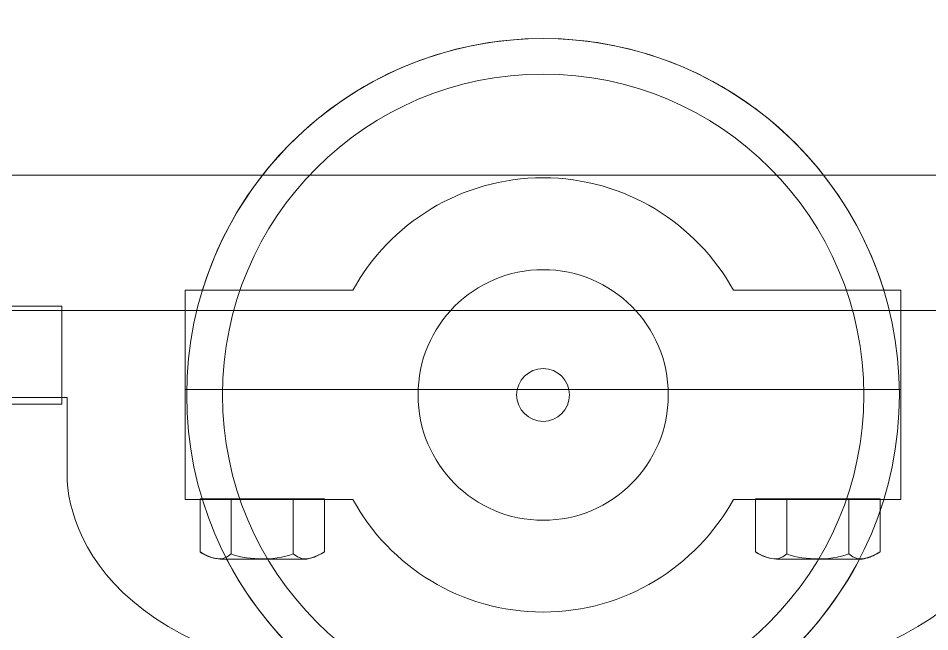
# Model space of a CAD drawing. Header units: millimetres. Extents: x -4490 to 177070, y -6118 to 72944.
# Drawn here: x 105355.8 to 105626.3, y 25572.1 to 25754.1 of the extents above; entities that cross this region are included whole.
import ezdxf

# ---------------------------------------------------------------- set-up
doc = ezdxf.new("R2010")
doc.units = ezdxf.units.MM
doc.layers.add('хендай', color=7, linetype='Continuous')

# ---------------------------------------------------------------- blocks, each defined once
blk = doc.blocks.new('A$C6EB5392D')
at = {"lineweight": 9}
for points, knots in [([(-1601.54, 533.46), (-1601.54, 533.46), (1608.67, 533.46), (1608.67, 533.46), (1608.67, 533.46), (1608.67, 533.46), (1608.67, 279.38), (1608.67, 279.38), (1608.67, 279.38), (1608.67, 279.38), (-1601.54, 279.38), (-1601.54, 279.38), (-1601.54, 279.38), (-1601.54, 279.38), (-1601.54, 533.46), (-1601.54, 533.46)], [0, 0, 0, 0, 0.25, 0.25, 0.25, 0.25, 0.5, 0.5, 0.5, 0.5, 0.75, 0.75, 0.75, 0.75, 1, 1, 1, 1]), ([(-535.93, 193.49), (-535.93, 193.49), (-535.93, 179.61), (-535.93, 179.61), (-535.93, 179.61), (-536.71, 179.03), (-537.65, 178.55), (-538.64, 178.24), (-538.64, 178.24), (-539.22, 178.03), (-539.86, 177.89), (-540.48, 177.83), (-540.48, 177.83), (-540.85, 177.77), (-541.21, 177.72), (-541.48, 177.72), (-541.48, 177.72), (-541.48, 177.72), (-542.99, 177.72), (-542.99, 177.72), (-542.99, 177.72), (-558.71, 147.45), (-590.34, 126.76), (-626.84, 126.76), (-626.84, 126.76), (-663.31, 126.76), (-694.93, 147.45), (-710.65, 177.72), (-710.65, 177.72), (-710.65, 177.72), (-711.32, 177.72), (-711.32, 177.72), (-711.32, 177.72), (-712.85, 177.89), (-714.05, 178.45), (-715.05, 179.03), (-715.05, 179.03), (-715.42, 179.24), (-715.77, 179.45), (-716.1, 179.61), (-716.1, 179.61), (-716.1, 179.61), (-716.1, 190.34), (-716.1, 190.34), (-716.1, 190.34), (-716.41, 191.4), (-716.77, 192.44), (-717.1, 193.49), (-717.1, 193.49), (-717.1, 193.49), (-721.64, 193.49), (-721.64, 193.49), (-721.64, 193.49), (-721.64, 193.49), (-721.64, 248.9), (-721.64, 248.9), (-721.64, 248.9), (-721.64, 248.9), (-717.1, 248.9), (-717.1, 248.9), (-717.1, 248.9), (-705.25, 287.5), (-669.32, 315.57), (-626.84, 315.57), (-626.84, 315.57), (-584.32, 315.57), (-548.4, 287.5), (-536.55, 248.9), (-536.55, 248.9), (-536.55, 248.9), (-531.99, 248.9), (-531.99, 248.9), (-531.99, 248.9), (-531.99, 248.9), (-531.99, 193.49), (-531.99, 193.49), (-531.99, 193.49), (-531.99, 193.49), (-535.93, 193.49), (-535.93, 193.49)], [0, 0, 0, 0, 0.05, 0.05, 0.05, 0.05, 0.1, 0.1, 0.1, 0.1, 0.15, 0.15, 0.15, 0.15, 0.2, 0.2, 0.2, 0.2, 0.25, 0.25, 0.25, 0.25, 0.3, 0.3, 0.3, 0.3, 0.35, 0.35, 0.35, 0.35, 0.4, 0.4, 0.4, 0.4, 0.45, 0.45, 0.45, 0.45, 0.5, 0.5, 0.5, 0.5, 0.55, 0.55, 0.55, 0.55, 0.6, 0.6, 0.6, 0.6, 0.65, 0.65, 0.65, 0.65, 0.7, 0.7, 0.7, 0.7, 0.75, 0.75, 0.75, 0.75, 0.8, 0.8, 0.8, 0.8, 0.85, 0.85, 0.85, 0.85, 0.9, 0.9, 0.9, 0.9, 0.95, 0.95, 0.95, 0.95, 1, 1, 1, 1]), ([(-535.93, 193.49), (-535.93, 193.49), (-535.93, 179.61), (-535.93, 179.61), (-535.93, 179.61), (-536.71, 179.03), (-537.65, 178.55), (-538.64, 178.24), (-538.64, 178.24), (-539.22, 178.03), (-539.86, 177.89), (-540.48, 177.83), (-540.48, 177.83), (-540.85, 177.77), (-541.21, 177.72), (-541.48, 177.72), (-541.48, 177.72), (-541.48, 177.72), (-542.99, 177.72), (-542.99, 177.72), (-542.99, 177.72), (-558.71, 147.45), (-590.34, 126.76), (-626.84, 126.76), (-626.84, 126.76), (-663.31, 126.76), (-694.93, 147.45), (-710.65, 177.72), (-710.65, 177.72), (-710.65, 177.72), (-711.32, 177.72), (-711.32, 177.72), (-711.32, 177.72), (-712.85, 177.89), (-714.05, 178.45), (-715.05, 179.03), (-715.05, 179.03), (-715.42, 179.24), (-715.77, 179.45), (-716.1, 179.61), (-716.1, 179.61), (-716.1, 179.61), (-716.1, 190.34), (-716.1, 190.34), (-716.1, 190.34), (-716.41, 191.4), (-716.77, 192.44), (-717.1, 193.49), (-717.1, 193.49), (-717.1, 193.49), (-721.64, 193.49), (-721.64, 193.49), (-721.64, 193.49), (-721.64, 193.49), (-721.64, 248.9), (-721.64, 248.9), (-721.64, 248.9), (-721.64, 248.9), (-717.1, 248.9), (-717.1, 248.9), (-717.1, 248.9), (-705.25, 287.5), (-669.32, 315.57), (-626.84, 315.57), (-626.84, 315.57), (-584.32, 315.57), (-548.4, 287.5), (-536.55, 248.9), (-536.55, 248.9), (-536.55, 248.9), (-531.99, 248.9), (-531.99, 248.9), (-531.99, 248.9), (-531.99, 248.9), (-531.99, 193.49), (-531.99, 193.49), (-531.99, 193.49), (-531.99, 193.49), (-535.93, 193.49), (-535.93, 193.49)], [0, 0, 0, 0, 0.05, 0.05, 0.05, 0.05, 0.1, 0.1, 0.1, 0.1, 0.15, 0.15, 0.15, 0.15, 0.2, 0.2, 0.2, 0.2, 0.25, 0.25, 0.25, 0.25, 0.3, 0.3, 0.3, 0.3, 0.35, 0.35, 0.35, 0.35, 0.4, 0.4, 0.4, 0.4, 0.45, 0.45, 0.45, 0.45, 0.5, 0.5, 0.5, 0.5, 0.55, 0.55, 0.55, 0.55, 0.6, 0.6, 0.6, 0.6, 0.65, 0.65, 0.65, 0.65, 0.7, 0.7, 0.7, 0.7, 0.75, 0.75, 0.75, 0.75, 0.8, 0.8, 0.8, 0.8, 0.85, 0.85, 0.85, 0.85, 0.9, 0.9, 0.9, 0.9, 0.95, 0.95, 0.95, 0.95, 1, 1, 1, 1]), ([(-532.42, 221.19), (-532.42, 273.3), (-574.67, 315.57), (-626.84, 315.57), (-626.84, 315.57), (-678.96, 315.57), (-721.22, 273.3), (-721.22, 221.19), (-721.22, 221.19), (-721.22, 169.02), (-678.96, 126.76), (-626.84, 126.76), (-626.84, 126.76), (-574.67, 126.76), (-532.42, 169.02), (-532.42, 221.19)], [0, 0, 0, 0, 0.25, 0.25, 0.25, 0.25, 0.5, 0.5, 0.5, 0.5, 0.75, 0.75, 0.75, 0.75, 1, 1, 1, 1]), ([(-541.89, 221.19), (-541.89, 268.12), (-579.91, 306.14), (-626.84, 306.14), (-626.84, 306.14), (-673.77, 306.14), (-711.8, 268.12), (-711.8, 221.19), (-711.8, 221.19), (-711.8, 174.26), (-673.77, 136.24), (-626.84, 136.24), (-626.84, 136.24), (-579.91, 136.24), (-541.89, 174.26), (-541.89, 221.19)], [0, 0, 0, 0, 0.25, 0.25, 0.25, 0.25, 0.5, 0.5, 0.5, 0.5, 0.75, 0.75, 0.75, 0.75, 1, 1, 1, 1]), ([(-1601.54, 279.38), (-1601.54, 279.38), (1608.67, 279.38), (1608.67, 279.38), (1608.67, 279.38), (1608.67, 279.38), (1608.67, 243.55), (1608.67, 243.55), (1608.67, 243.55), (1608.67, 243.55), (-1601.54, 243.55), (-1601.54, 243.55), (-1601.54, 243.55), (-1601.54, 243.55), (-1601.54, 279.38), (-1601.54, 279.38)], [0, 0, 0, 0, 0.25, 0.25, 0.25, 0.25, 0.5, 0.5, 0.5, 0.5, 0.75, 0.75, 0.75, 0.75, 1, 1, 1, 1]), ([(-1601.54, 279.38), (-1601.54, 279.38), (1608.67, 279.38), (1608.67, 279.38), (1608.67, 279.38), (1608.67, 279.38), (1608.67, 243.55), (1608.67, 243.55), (1608.67, 243.55), (1608.67, 243.55), (-1601.54, 243.55), (-1601.54, 243.55), (-1601.54, 243.55), (-1601.54, 243.55), (-1601.54, 279.38), (-1601.54, 279.38)], [0, 0, 0, 0, 0.25, 0.25, 0.25, 0.25, 0.5, 0.5, 0.5, 0.5, 0.75, 0.75, 0.75, 0.75, 1, 1, 1, 1]), ([(-721.64, 222.66), (-721.64, 222.66), (-721.64, 248.9), (-721.64, 248.9), (-721.64, 248.9), (-721.64, 248.9), (-677.23, 248.9), (-677.23, 248.9), (-677.23, 248.9), (-667.43, 266.65), (-648.53, 278.69), (-626.84, 278.69), (-626.84, 278.69), (-605.11, 278.69), (-586.21, 266.65), (-576.41, 248.9), (-576.41, 248.9), (-576.41, 248.9), (-531.99, 248.9), (-531.99, 248.9), (-531.99, 248.9), (-531.99, 248.9), (-531.99, 222.66), (-531.99, 222.66), (-531.99, 222.66), (-531.99, 222.66), (-721.64, 222.66), (-721.64, 222.66)], [0, 0, 0, 0, 0.142857, 0.142857, 0.142857, 0.142857, 0.285714, 0.285714, 0.285714, 0.285714, 0.428571, 0.428571, 0.428571, 0.428571, 0.571429, 0.571429, 0.571429, 0.571429, 0.714286, 0.714286, 0.714286, 0.714286, 0.857143, 0.857143, 0.857143, 0.857143, 1, 1, 1, 1]), ([(-593.69, 221.19), (-593.69, 239.53), (-608.51, 254.35), (-626.84, 254.35), (-626.84, 254.35), (-645.12, 254.35), (-660, 239.53), (-660, 221.19), (-660, 221.19), (-660, 202.86), (-645.12, 187.98), (-626.84, 187.98), (-626.84, 187.98), (-608.51, 187.98), (-593.69, 202.86), (-593.69, 221.19)], [0, 0, 0, 0, 0.25, 0.25, 0.25, 0.25, 0.5, 0.5, 0.5, 0.5, 0.75, 0.75, 0.75, 0.75, 1, 1, 1, 1]), ([(-499.31, 218.73), (-499.31, 218.73), (-380.11, 218.73), (-380.11, 218.73), (-380.11, 218.73), (-380.11, 218.73), (-380.11, 244.65), (-380.11, 244.65), (-380.11, 244.65), (-380.11, 244.65), (-499.31, 244.65), (-499.31, 244.65), (-499.31, 244.65), (-499.31, 244.65), (-499.31, 218.73), (-499.31, 218.73)], [0, 0, 0, 0, 0.25, 0.25, 0.25, 0.25, 0.5, 0.5, 0.5, 0.5, 0.75, 0.75, 0.75, 0.75, 1, 1, 1, 1]), ([(-499.31, 218.73), (-499.31, 218.73), (-380.11, 218.73), (-380.11, 218.73), (-380.11, 218.73), (-380.11, 218.73), (-380.11, 244.65), (-380.11, 244.65), (-380.11, 244.65), (-380.11, 244.65), (-499.31, 244.65), (-499.31, 244.65), (-499.31, 244.65), (-499.31, 244.65), (-499.31, 218.73), (-499.31, 218.73)], [0, 0, 0, 0, 0.25, 0.25, 0.25, 0.25, 0.5, 0.5, 0.5, 0.5, 0.75, 0.75, 0.75, 0.75, 1, 1, 1, 1]), ([(-633.81, 221.19), (-633.81, 225.02), (-630.67, 228.16), (-626.84, 228.16), (-626.84, 228.16), (-622.97, 228.16), (-619.82, 225.02), (-619.82, 221.19), (-619.82, 221.19), (-619.82, 217.32), (-622.97, 214.17), (-626.84, 214.17), (-626.84, 214.17), (-630.67, 214.17), (-633.81, 217.32), (-633.81, 221.19)], [0, 0, 0, 0, 0.25, 0.25, 0.25, 0.25, 0.5, 0.5, 0.5, 0.5, 0.75, 0.75, 0.75, 0.75, 1, 1, 1, 1]), ([(-633.81, 221.19), (-633.81, 225.02), (-630.67, 228.16), (-626.84, 228.16), (-626.84, 228.16), (-622.97, 228.16), (-619.82, 225.02), (-619.82, 221.19), (-619.82, 221.19), (-619.82, 217.32), (-622.97, 214.17), (-626.84, 214.17), (-626.84, 214.17), (-630.67, 214.17), (-633.81, 217.32), (-633.81, 221.19)], [0, 0, 0, 0, 0.25, 0.25, 0.25, 0.25, 0.5, 0.5, 0.5, 0.5, 0.75, 0.75, 0.75, 0.75, 1, 1, 1, 1]), ([(-721.64, 222.66), (-721.64, 222.66), (-531.99, 222.66), (-531.99, 222.66), (-531.99, 222.66), (-531.99, 222.66), (-531.99, 193.49), (-531.99, 193.49), (-531.99, 193.49), (-531.99, 193.49), (-576.41, 193.53), (-576.41, 193.53), (-576.41, 193.53), (-586.15, 175.73), (-605.11, 163.69), (-626.84, 163.69), (-626.84, 163.69), (-648.53, 163.69), (-667.43, 175.73), (-677.23, 193.49), (-677.23, 193.49), (-677.23, 193.49), (-721.64, 193.49), (-721.64, 193.49), (-721.64, 193.49), (-721.64, 193.49), (-721.64, 222.66), (-721.64, 222.66)], [0, 0, 0, 0, 0.142857, 0.142857, 0.142857, 0.142857, 0.285714, 0.285714, 0.285714, 0.285714, 0.428571, 0.428571, 0.428571, 0.428571, 0.571429, 0.571429, 0.571429, 0.571429, 0.714286, 0.714286, 0.714286, 0.714286, 0.857143, 0.857143, 0.857143, 0.857143, 1, 1, 1, 1]), ([(-721.64, 222.66), (-721.64, 222.66), (-531.99, 222.66), (-531.99, 222.66), (-531.99, 222.66), (-531.99, 222.66), (-531.99, 193.49), (-531.99, 193.49), (-531.99, 193.49), (-531.99, 193.49), (-576.41, 193.53), (-576.41, 193.53), (-576.41, 193.53), (-586.15, 175.73), (-605.11, 163.69), (-626.84, 163.69), (-626.84, 163.69), (-648.53, 163.69), (-667.43, 175.73), (-677.23, 193.49), (-677.23, 193.49), (-677.23, 193.49), (-721.64, 193.49), (-721.64, 193.49), (-721.64, 193.49), (-721.64, 193.49), (-721.64, 222.66), (-721.64, 222.66)], [0, 0, 0, 0, 0.142857, 0.142857, 0.142857, 0.142857, 0.285714, 0.285714, 0.285714, 0.285714, 0.428571, 0.428571, 0.428571, 0.428571, 0.571429, 0.571429, 0.571429, 0.571429, 0.714286, 0.714286, 0.714286, 0.714286, 0.857143, 0.857143, 0.857143, 0.857143, 1, 1, 1, 1]), ([(-401.89, 218.73), (-401.89, 218.73), (-401.89, 113.51), (-401.89, 113.51), (-401.89, 113.51), (-424.52, 68.47), (-600.45, 66.95), (-626.84, 66.95), (-626.84, 66.95), (-648.64, 66.95), (-830.37, 70.04), (-851.17, 111.46), (-851.17, 111.46), (-851.17, 111.46), (-851.38, 218.73), (-851.38, 218.73), (-851.38, 218.73), (-851.38, 218.73), (-788.52, 218.73), (-788.52, 218.73), (-788.52, 218.73), (-788.52, 218.73), (-788.52, 220.47), (-788.52, 220.47), (-788.52, 220.47), (-788.52, 220.47), (-752.96, 220.47), (-752.96, 220.47), (-752.96, 220.47), (-752.96, 220.47), (-752.96, 200.29), (-752.96, 200.29), (-752.96, 200.29), (-752.96, 181.39), (-735.83, 142.37), (-642.3, 142.37), (-642.3, 142.37), (-642.3, 142.37), (-611.39, 142.37), (-611.39, 142.37), (-611.39, 142.37), (-517.86, 142.37), (-500.72, 181.39), (-500.72, 200.29), (-500.72, 200.29), (-500.72, 200.29), (-500.72, 220.47), (-500.72, 220.47), (-500.72, 220.47), (-500.72, 220.47), (-465.21, 220.47), (-465.21, 220.47), (-465.21, 220.47), (-465.21, 220.47), (-465.21, 218.73), (-465.21, 218.73), (-465.21, 218.73), (-465.21, 218.73), (-401.89, 218.73), (-401.89, 218.73)], [0, 0, 0, 0, 0.066667, 0.066667, 0.066667, 0.066667, 0.133333, 0.133333, 0.133333, 0.133333, 0.2, 0.2, 0.2, 0.2, 0.266667, 0.266667, 0.266667, 0.266667, 0.333333, 0.333333, 0.333333, 0.333333, 0.4, 0.4, 0.4, 0.4, 0.466667, 0.466667, 0.466667, 0.466667, 0.533333, 0.533333, 0.533333, 0.533333, 0.6, 0.6, 0.6, 0.6, 0.666667, 0.666667, 0.666667, 0.666667, 0.733333, 0.733333, 0.733333, 0.733333, 0.8, 0.8, 0.8, 0.8, 0.866667, 0.866667, 0.866667, 0.866667, 0.933333, 0.933333, 0.933333, 0.933333, 1, 1, 1, 1]), ([(-401.89, 218.73), (-401.89, 218.73), (-401.89, 113.51), (-401.89, 113.51), (-401.89, 113.51), (-424.52, 68.47), (-600.45, 66.95), (-626.84, 66.95), (-626.84, 66.95), (-648.64, 66.95), (-830.37, 70.04), (-851.17, 111.46), (-851.17, 111.46), (-851.17, 111.46), (-851.38, 218.73), (-851.38, 218.73), (-851.38, 218.73), (-851.38, 218.73), (-788.52, 218.73), (-788.52, 218.73), (-788.52, 218.73), (-788.52, 218.73), (-788.52, 220.47), (-788.52, 220.47), (-788.52, 220.47), (-788.52, 220.47), (-752.96, 220.47), (-752.96, 220.47), (-752.96, 220.47), (-752.96, 220.47), (-752.96, 200.29), (-752.96, 200.29), (-752.96, 200.29), (-752.96, 181.39), (-735.83, 142.37), (-642.3, 142.37), (-642.3, 142.37), (-642.3, 142.37), (-611.39, 142.37), (-611.39, 142.37), (-611.39, 142.37), (-517.86, 142.37), (-500.72, 181.39), (-500.72, 200.29), (-500.72, 200.29), (-500.72, 200.29), (-500.72, 220.47), (-500.72, 220.47), (-500.72, 220.47), (-500.72, 220.47), (-465.21, 220.47), (-465.21, 220.47), (-465.21, 220.47), (-465.21, 220.47), (-465.21, 218.73), (-465.21, 218.73), (-465.21, 218.73), (-465.21, 218.73), (-401.89, 218.73), (-401.89, 218.73)], [0, 0, 0, 0, 0.066667, 0.066667, 0.066667, 0.066667, 0.133333, 0.133333, 0.133333, 0.133333, 0.2, 0.2, 0.2, 0.2, 0.266667, 0.266667, 0.266667, 0.266667, 0.333333, 0.333333, 0.333333, 0.333333, 0.4, 0.4, 0.4, 0.4, 0.466667, 0.466667, 0.466667, 0.466667, 0.533333, 0.533333, 0.533333, 0.533333, 0.6, 0.6, 0.6, 0.6, 0.666667, 0.666667, 0.666667, 0.666667, 0.733333, 0.733333, 0.733333, 0.733333, 0.8, 0.8, 0.8, 0.8, 0.866667, 0.866667, 0.866667, 0.866667, 0.933333, 0.933333, 0.933333, 0.933333, 1, 1, 1, 1]), ([(-683.1, 179.61), (-684.67, 178.45), (-687.14, 177.72), (-688.69, 177.72), (-688.69, 177.72), (-688.69, 177.72), (-711.32, 177.72), (-711.32, 177.72), (-711.32, 177.72), (-711.32, 177.72), (-713.89, 178.2), (-716.1, 179.61), (-716.1, 179.61), (-716.1, 179.61), (-716.1, 193.7), (-716.1, 193.7), (-716.1, 193.7), (-716.1, 193.7), (-683.1, 193.7), (-683.1, 193.7), (-683.1, 193.7), (-683.1, 193.7), (-683.1, 179.61), (-683.1, 179.61)], [0, 0, 0, 0, 0.166667, 0.166667, 0.166667, 0.166667, 0.333333, 0.333333, 0.333333, 0.333333, 0.5, 0.5, 0.5, 0.5, 0.666667, 0.666667, 0.666667, 0.666667, 0.833333, 0.833333, 0.833333, 0.833333, 1, 1, 1, 1]), ([(-716.1, 179.61), (-714.42, 178.61), (-710.65, 176.25), (-707.82, 179.13), (-707.82, 179.13), (-707.82, 179.13), (-707.82, 193.7), (-707.82, 193.7), (-707.82, 193.7), (-707.82, 193.7), (-716.1, 193.7), (-716.1, 193.7), (-716.1, 193.7), (-716.1, 193.7), (-716.1, 179.61), (-716.1, 179.61)], [0, 0, 0, 0, 0.25, 0.25, 0.25, 0.25, 0.5, 0.5, 0.5, 0.5, 0.75, 0.75, 0.75, 0.75, 1, 1, 1, 1]), ([(-691.37, 179.13), (-694.04, 177.66), (-703.05, 177.04), (-707.82, 179.13), (-707.82, 179.13), (-707.82, 179.13), (-707.82, 193.7), (-707.82, 193.7), (-707.82, 193.7), (-707.82, 193.7), (-691.37, 193.7), (-691.37, 193.7), (-691.37, 193.7), (-691.37, 193.7), (-691.37, 179.13), (-691.37, 179.13)], [0, 0, 0, 0, 0.25, 0.25, 0.25, 0.25, 0.5, 0.5, 0.5, 0.5, 0.75, 0.75, 0.75, 0.75, 1, 1, 1, 1]), ([(-683.1, 179.61), (-684.77, 178.61), (-688.65, 176.36), (-691.37, 179.13), (-691.37, 179.13), (-691.37, 179.13), (-691.37, 193.7), (-691.37, 193.7), (-691.37, 193.7), (-691.37, 193.7), (-683.1, 193.7), (-683.1, 193.7), (-683.1, 193.7), (-683.1, 193.7), (-683.1, 179.61), (-683.1, 179.61)], [0, 0, 0, 0, 0.25, 0.25, 0.25, 0.25, 0.5, 0.5, 0.5, 0.5, 0.75, 0.75, 0.75, 0.75, 1, 1, 1, 1]), ([(-535.93, 179.61), (-537.5, 178.45), (-539.9, 177.72), (-541.48, 177.72), (-541.48, 177.72), (-541.48, 177.72), (-564.15, 177.72), (-564.15, 177.72), (-564.15, 177.72), (-564.15, 177.72), (-566.72, 178.2), (-568.87, 179.61), (-568.87, 179.61), (-568.87, 179.61), (-568.87, 193.7), (-568.87, 193.7), (-568.87, 193.7), (-568.87, 193.7), (-535.93, 193.7), (-535.93, 193.7), (-535.93, 193.7), (-535.93, 193.7), (-535.93, 179.61), (-535.93, 179.61)], [0, 0, 0, 0, 0.166667, 0.166667, 0.166667, 0.166667, 0.333333, 0.333333, 0.333333, 0.333333, 0.5, 0.5, 0.5, 0.5, 0.666667, 0.666667, 0.666667, 0.666667, 0.833333, 0.833333, 0.833333, 0.833333, 1, 1, 1, 1]), ([(-568.87, 179.61), (-567.25, 178.61), (-563.42, 176.25), (-560.64, 179.13), (-560.64, 179.13), (-560.64, 179.13), (-560.64, 193.7), (-560.64, 193.7), (-560.64, 193.7), (-560.64, 193.7), (-568.87, 193.7), (-568.87, 193.7), (-568.87, 193.7), (-568.87, 193.7), (-568.87, 179.61), (-568.87, 179.61)], [0, 0, 0, 0, 0.25, 0.25, 0.25, 0.25, 0.5, 0.5, 0.5, 0.5, 0.75, 0.75, 0.75, 0.75, 1, 1, 1, 1]), ([(-544.15, 179.13), (-546.87, 177.66), (-555.82, 177.04), (-560.64, 179.13), (-560.64, 179.13), (-560.64, 179.13), (-560.64, 193.7), (-560.64, 193.7), (-560.64, 193.7), (-560.64, 193.7), (-544.15, 193.7), (-544.15, 193.7), (-544.15, 193.7), (-544.15, 193.7), (-544.15, 179.13), (-544.15, 179.13)], [0, 0, 0, 0, 0.25, 0.25, 0.25, 0.25, 0.5, 0.5, 0.5, 0.5, 0.75, 0.75, 0.75, 0.75, 1, 1, 1, 1]), ([(-535.93, 179.61), (-537.54, 178.61), (-541.48, 176.36), (-544.15, 179.13), (-544.15, 179.13), (-544.15, 179.13), (-544.15, 193.7), (-544.15, 193.7), (-544.15, 193.7), (-544.15, 193.7), (-535.93, 193.7), (-535.93, 193.7), (-535.93, 193.7), (-535.93, 193.7), (-535.93, 179.61), (-535.93, 179.61)], [0, 0, 0, 0, 0.25, 0.25, 0.25, 0.25, 0.5, 0.5, 0.5, 0.5, 0.75, 0.75, 0.75, 0.75, 1, 1, 1, 1])]:
    blk.add_open_spline(points, degree=3, knots=knots, dxfattribs=at)

msp = doc.modelspace()

# ---------------------------------------------------------------- block references
at = {"layer": 'хендай', "xscale": -1.12, "yscale": 1.12, "zscale": 1.12}
msp.add_blockref('A$C6EB5392D', (104809.483, 25394.641), dxfattribs=at)

doc.saveas('drawing.dxf')
